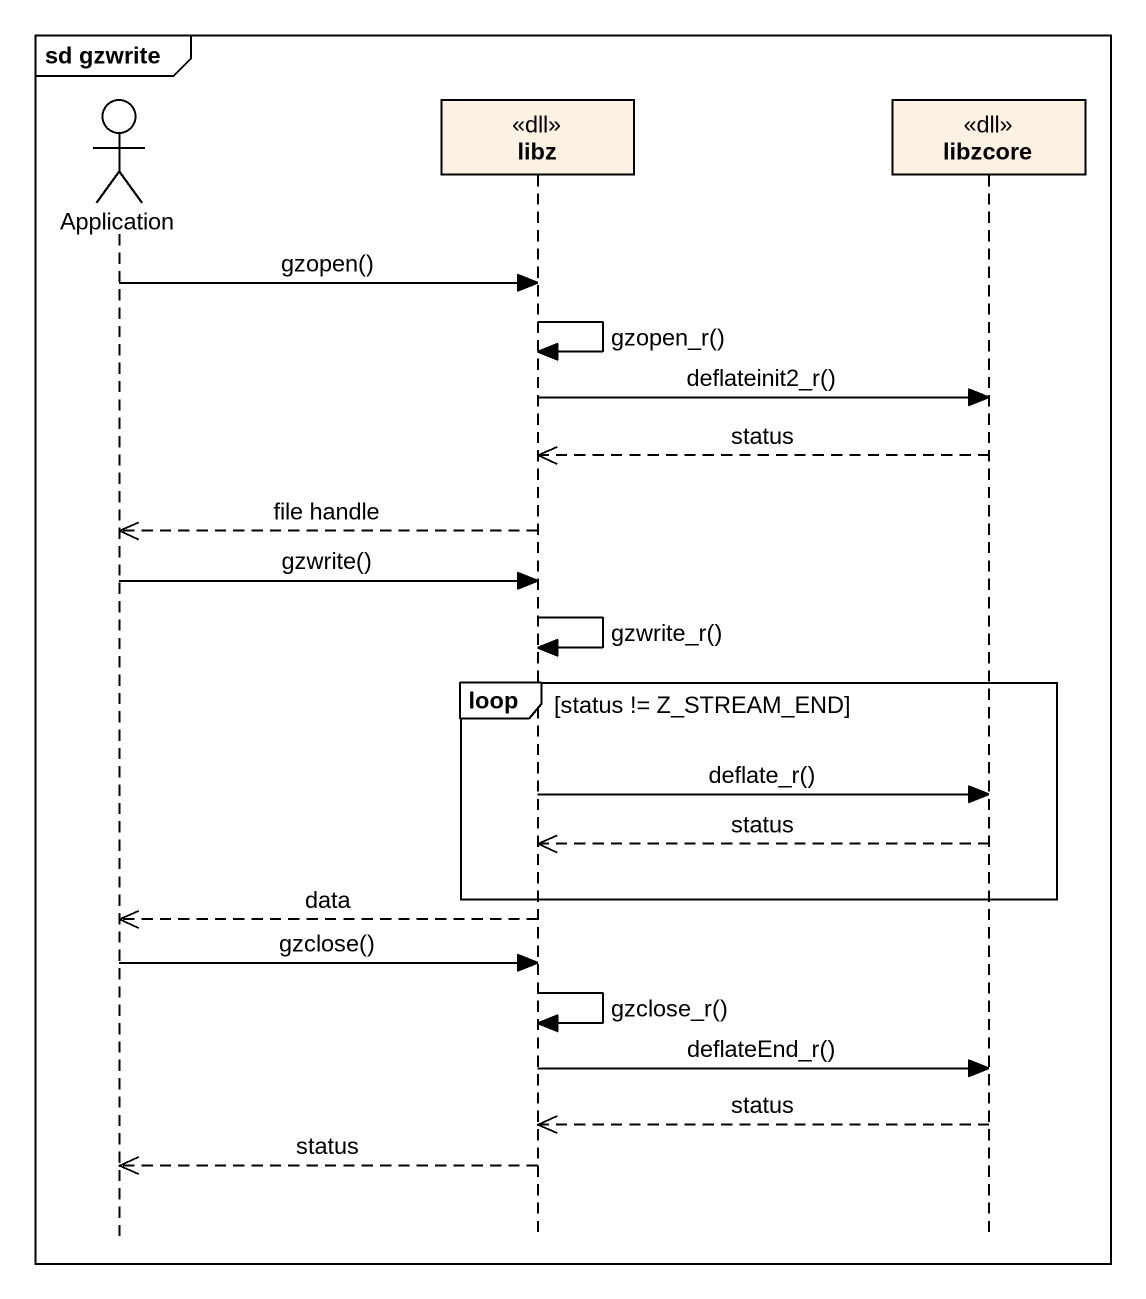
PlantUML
@startuml
mainframe sd gzwrite
hide footbox
actor Application
participant libz <<dll>>
participant libzcore <<dll>>

Application -> libz : gzopen()
libz -> libz : gzopen_r()
libz -> libzcore : deflateinit2_r()
libzcore -->> libz : status
libz -->> Application : file handle
Application -> libz : gzwrite()
libz -> libz : gzwrite_r()
loop status != Z_STREAM_END
  libz -> libzcore : deflate_r()
  libzcore -->> libz : status
end
libz -->> Application : data
Application -> libz : gzclose()
libz -> libz : gzclose_r()
libz -> libzcore : deflateEnd_r()
libzcore -->> libz : status
libz -->> Application : status
@enduml
